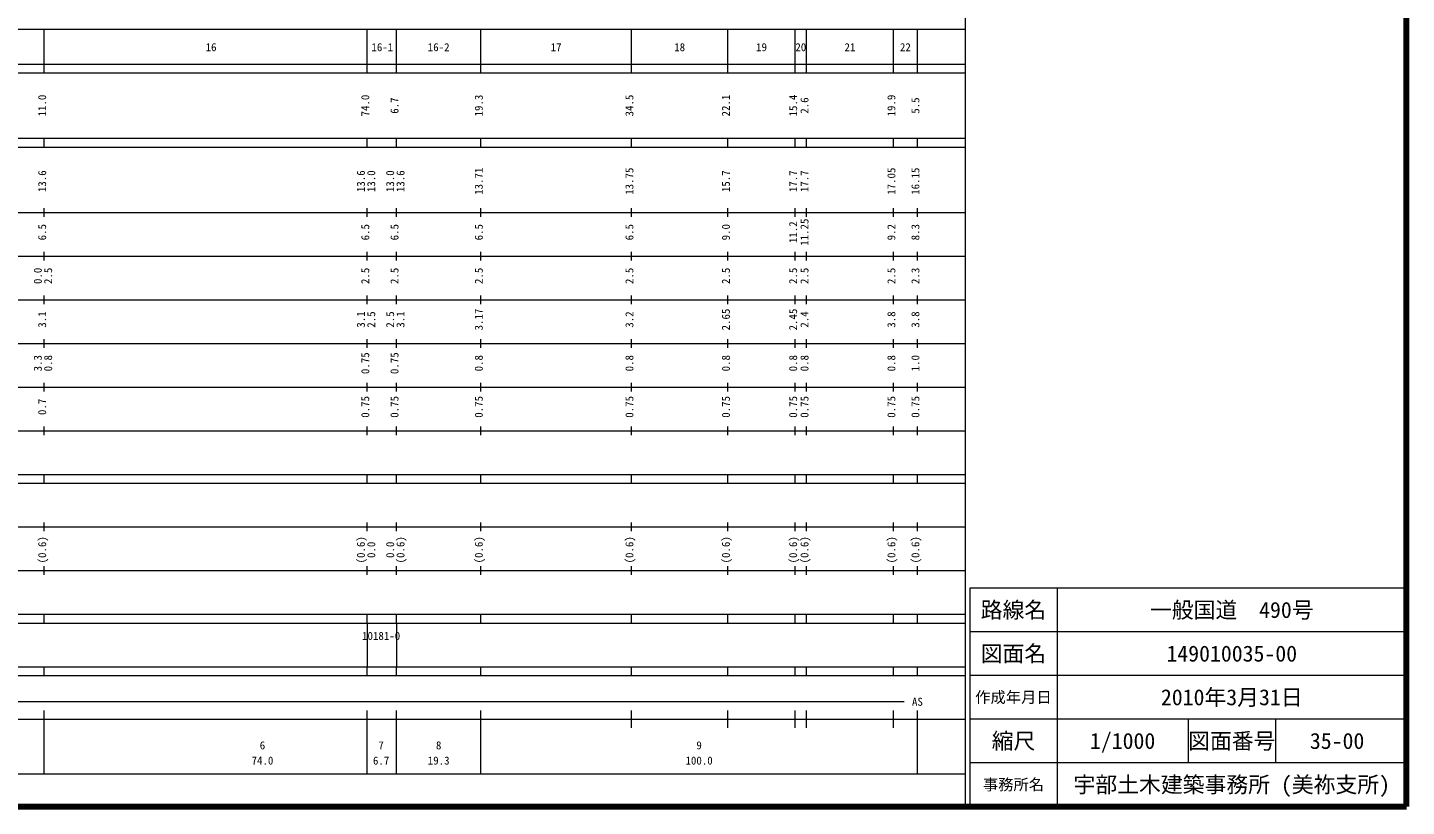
# Model space of a CAD drawing. Units: millimetres on the paper. Extents: x 40 to 680, y 20 to 380.
# Drawn here: x 364.2 to 680, y 20 to 198.4 of the extents above; entities that cross this region are included whole.
import ezdxf
from ezdxf.enums import TextEntityAlignment as Align

# ---------------------------------------------------------------- set-up
doc = ezdxf.new("R2010")
doc.units = ezdxf.units.MM
for name, color, linetype, lineweight in [('M-TTL', 2, 'Continuous', 140), ('M-TTL-BAND', 7, 'Continuous', 13), ('M-TTL-FRAM', 2, 'Continuous', 18), ('M-TTL-LINE', 7, 'Continuous', 18)]:
    doc.layers.add(name, color=color, linetype=linetype, lineweight=lineweight)
doc.layers.add('M-TTL-TXT', color=7, linetype='Continuous')
doc.styles.add('ＭＳ ゴシック', font='')
doc.styles.get('ＭＳ ゴシック').set_extended_font_data('MS Gothic')

msp = doc.modelspace()

# ---------------------------------------------------------------- linework, layer by layer
at = {"layer": 'M-TTL'}
for p, q in [((680, 20), (680, 380)), ((40, 20), (680, 20))]:
    msp.add_line(p, q, dxfattribs=at)
at = {"layer": 'M-TTL-BAND'}
for p, q in [((579, 20), (579, 370)), ((68, 198), (579, 198)), ((368, 188), (368, 198)), ((442, 188), (442, 198)), ((448.7, 188), (448.7, 198)), ((468, 188), (468, 198)), ((502.5, 188), (502.5, 198)), ((524.6, 188), (524.6, 198)), ((540, 188), (540, 198)), ((542.6, 188), (542.6, 198)), ((562.5, 188), (562.5, 198)), ((568, 188), (568, 198)), ((40, 190), (579, 190)), ((40, 188), (579, 188)), ((40, 173), (579, 173)), ((40, 171), (579, 171)), ((368, 171), (368, 173)), ((442, 171), (442, 173)), ((448.7, 171), (448.7, 173)), ((468, 171), (468, 173)), ((502.5, 171), (502.5, 173)), ((524.6, 171), (524.6, 173)), ((540, 171), (540, 173)), ((542.6, 171), (542.6, 173)), ((562.5, 171), (562.5, 173)), ((568, 171), (568, 173)), ((40, 156), (579, 156)), ((368, 155), (368, 157)), ((442, 155), (442, 157)), ((448.7, 155), (448.7, 157)), ((468, 155), (468, 157)), ((502.5, 155), (502.5, 157)), ((524.6, 155), (524.6, 157)), ((540, 155), (540, 157)), ((542.6, 155), (542.6, 157)), ((562.5, 155), (562.5, 157)), ((568, 155), (568, 157)), ((46, 146), (579, 146)), ((368, 145), (368, 147)), ((442, 145), (442, 147)), ((448.7, 145), (448.7, 147)), ((468, 145), (468, 147)), ((502.5, 145), (502.5, 147)), ((524.6, 145), (524.6, 147)), ((540, 145), (540, 147)), ((542.6, 145), (542.6, 147)), ((562.5, 145), (562.5, 147)), ((568, 145), (568, 147)), ((52, 136), (579, 136)), ((368, 135), (368, 137)), ((442, 135), (442, 137)), ((448.7, 135), (448.7, 137)), ((468, 135), (468, 137)), ((502.5, 135), (502.5, 137)), ((524.6, 135), (524.6, 137)), ((540, 135), (540, 137)), ((542.6, 135), (542.6, 137)), ((562.5, 135), (562.5, 137)), ((568, 135), (568, 137)), ((368, 125), (368, 127)), ((442, 125), (442, 127)), ((448.7, 125), (448.7, 127)), ((468, 125), (468, 127)), ((502.5, 125), (502.5, 127)), ((524.6, 125), (524.6, 127)), ((540, 125), (540, 127)), ((542.6, 125), (542.6, 127)), ((562.5, 125), (562.5, 127)), ((568, 125), (568, 127)), ((46, 126), (579, 126)), ((368, 115), (368, 117)), ((442, 115), (442, 117)), ((448.7, 115), (448.7, 117)), ((468, 115), (468, 117)), ((502.5, 115), (502.5, 117)), ((524.6, 115), (524.6, 117)), ((540, 115), (540, 117)), ((542.6, 115), (542.6, 117)), ((562.5, 115), (562.5, 117)), ((568, 115), (568, 117)), ((52, 116), (579, 116)), ((46, 106), (579, 106)), ((368, 105), (368, 107)), ((442, 105), (442, 107)), ((448.7, 105), (448.7, 107)), ((468, 105), (468, 107)), ((502.5, 105), (502.5, 107)), ((524.6, 105), (524.6, 107)), ((540, 105), (540, 107)), ((542.6, 105), (542.6, 107)), ((562.5, 105), (562.5, 107)), ((568, 105), (568, 107)), ((40, 96), (579, 96)), ((368, 94), (368, 96)), ((442, 94), (442, 96)), ((448.7, 94), (448.7, 96)), ((468, 94), (468, 96)), ((502.5, 94), (502.5, 96)), ((524.6, 94), (524.6, 96)), ((540, 94), (540, 96)), ((542.6, 94), (542.6, 96)), ((562.5, 94), (562.5, 96)), ((568, 94), (568, 96)), ((40, 94), (579, 94)), ((49, 84), (579, 84)), ((368, 83), (368, 85)), ((442, 83), (442, 85)), ((448.7, 83), (448.7, 85)), ((468, 83), (468, 85)), ((502.5, 83), (502.5, 85)), ((524.6, 83), (524.6, 85)), ((540, 83), (540, 85)), ((542.6, 83), (542.6, 85)), ((562.5, 83), (562.5, 85)), ((568, 83), (568, 85)), ((40, 74), (579, 74)), ((368, 73), (368, 75)), ((442, 73), (442, 75)), ((448.7, 73), (448.7, 75)), ((468, 73), (468, 75)), ((502.5, 73), (502.5, 75)), ((524.6, 73), (524.6, 75)), ((540, 73), (540, 75)), ((542.6, 73), (542.6, 75)), ((562.5, 73), (562.5, 75)), ((568, 73), (568, 75)), ((40, 64), (579, 64)), ((368, 62), (368, 64)), ((442, 62), (442, 64)), ((448.7, 62), (448.7, 64)), ((468, 62), (468, 64)), ((502.5, 62), (502.5, 64)), ((524.6, 62), (524.6, 64)), ((540, 62), (540, 64)), ((542.6, 62), (542.6, 64)), ((562.5, 62), (562.5, 64)), ((568, 62), (568, 64)), ((40, 62), (579, 62)), ((442, 62), (442, 52)), ((448.7, 62), (448.7, 52)), ((40, 52), (579, 52)), ((368, 50), (368, 52)), ((442, 50), (442, 52)), ((448.7, 50), (448.7, 52)), ((468, 50), (468, 52)), ((502.5, 50), (502.5, 52)), ((524.6, 50), (524.6, 52)), ((540, 50), (540, 52)), ((542.6, 50), (542.6, 52)), ((562.5, 50), (562.5, 52)), ((568, 50), (568, 52)), ((40, 50), (579, 50)), ((71, 44), (565, 44)), ((368, 27.5), (368, 42)), ((442, 27.5), (442, 42)), ((448.7, 27.5), (448.7, 42)), ((468, 27.5), (468, 42)), ((502.5, 38), (502.5, 42)), ((524.6, 38), (524.6, 42)), ((540, 38), (540, 42)), ((542.6, 38), (542.6, 42)), ((562.5, 38), (562.5, 42)), ((568, 27.5), (568, 42)), ((40, 40), (579, 40)), ((68, 27.5), (579, 27.5))]:
    msp.add_line(p, q, dxfattribs=at)
at = {"layer": 'M-TTL-FRAM'}
for p, q in [((680, 70), (580, 70)), ((580, 70), (580, 20))]:
    msp.add_line(p, q, dxfattribs=at)
at = {"layer": 'M-TTL-LINE'}
for p, q in [((600, 70), (600, 20)), ((680, 60), (580, 60)), ((680, 50), (580, 50)), ((680, 40), (580, 40)), ((630, 40), (630, 30)), ((650, 40), (650, 30)), ((680, 30), (580, 30))]:
    msp.add_line(p, q, dxfattribs=at)

# ---------------------------------------------------------------- texts
at = {"layer": 'M-TTL-BAND', "style": 'ＭＳ ゴシック'}
for s, p in [('16', (406.229, 192.405)), ('16-1', (445.451, 192.405)), ('16-2', (458.354, 192.405)), ('17', (485.25, 192.405)), ('18', (513.55, 192.405)), ('19', (532.3, 192.405)), ('20', (541.3, 192.405)), ('21', (552.55, 192.405)), ('22', (565.25, 192.405)), ('10181-0', (445.177, 57.582)), ('AS', (568, 42.5)), ('6', (418, 32.523)), ('7', (445.177, 32.523)), ('8', (458.354, 32.523)), ('9', (518, 32.523)), ('74.0', (418, 29.033)), ('6.7', (445.177, 29.033)), ('19.3', (458.354, 29.033)), ('100.0', (518, 29.033))]:
    msp.add_text(s, height=1.833, dxfattribs=at).set_placement(p, align=Align.BOTTOM_CENTER)
for s, p in [('11.0', (369, 180.5)), ('74.0', (443, 180.5)), ('6.7', (449.7, 180.5)), ('19.3', (469, 180.5)), ('34.5', (503.5, 180.5)), ('22.1', (525.6, 180.5)), ('15.4', (541, 180.5)), ('2.6', (543.6, 180.5)), ('19.9', (563.5, 180.5)), ('5.5', (569, 180.5)), ('13.6', (369, 163.174)), ('13.6', (442, 163.174)), ('13.0', (444.37, 163.174)), ('13.0', (448.7, 163.174)), ('13.6', (451.07, 163.174)), ('13.71', (469, 163.174)), ('13.75', (503.5, 163.174)), ('15.7', (525.6, 163.174)), ('17.7', (541, 163.174)), ('17.7', (543.6, 163.174)), ('17.05', (563.5, 163.174)), ('16.15', (569, 163.174)), ('6.5', (369, 151.5)), ('6.5', (443, 151.5)), ('6.5', (449.7, 151.5)), ('6.5', (469, 151.5)), ('6.5', (503.5, 151.5)), ('9.0', (525.6, 151.5)), ('11.2', (541, 151.5)), ('11.25', (543.6, 151.5)), ('9.2', (563.5, 151.5)), ('8.3', (569, 151.5)), ('0.0', (368, 141.5)), ('2.5', (370.37, 141.5)), ('2.5', (443, 141.5)), ('2.5', (449.7, 141.5)), ('2.5', (469, 141.5)), ('2.5', (503.5, 141.5)), ('2.5', (525.6, 141.5)), ('2.5', (541, 141.5)), ('2.5', (543.6, 141.5)), ('2.5', (563.5, 141.5)), ('2.3', (569, 141.5)), ('3.1', (369, 131.5)), ('3.1', (442, 131.5)), ('2.5', (444.37, 131.5)), ('2.5', (448.7, 131.5)), ('3.1', (451.07, 131.5)), ('3.17', (469, 131.5)), ('3.2', (503.5, 131.5)), ('2.65', (525.6, 131.5)), ('2.45', (541, 131.5)), ('2.4', (543.6, 131.5)), ('3.8', (563.5, 131.5)), ('3.8', (569, 131.5)), ('3.3', (368, 121.5)), ('0.8', (370.37, 121.5)), ('0.75', (443, 121.5)), ('0.75', (449.7, 121.5)), ('0.8', (469, 121.5)), ('0.8', (503.5, 121.5)), ('0.8', (525.6, 121.5)), ('0.8', (541, 121.5)), ('0.8', (543.6, 121.5)), ('0.8', (563.5, 121.5)), ('1.0', (569, 121.5)), ('0.75', (443, 111.5)), ('0.75', (449.7, 111.5)), ('0.75', (469, 111.5)), ('0.75', (503.5, 111.5)), ('0.75', (525.6, 111.5)), ('0.75', (541, 111.5)), ('0.75', (543.6, 111.5)), ('0.75', (563.5, 111.5)), ('0.75', (569, 111.5)), ('0.7', (369, 111.5)), ('(0.6)', (369, 78.764)), ('(0.6)', (442, 78.764)), ('0.0', (444.37, 78.764)), ('0.0', (448.7, 78.764)), ('(0.6)', (451.07, 78.764)), ('(0.6)', (469, 78.764)), ('(0.6)', (503.5, 78.764)), ('(0.6)', (525.6, 78.764)), ('(0.6)', (541, 78.764)), ('(0.6)', (543.6, 78.764)), ('(0.6)', (563.5, 78.764)), ('(0.6)', (569, 78.764))]:
    msp.add_text(s, height=1.833, rotation=90, dxfattribs=at).set_placement(p, align=Align.BOTTOM_CENTER)
at = {"layer": 'M-TTL-TXT', "style": 'ＭＳ ゴシック'}
for s, height, p in [('路線名', 3.666, (590, 65)), ('路線名', 3.666, (590, 65)), ('一般国道\u3000490号', 3.666, (640, 65)), ('図面名', 3.666, (590, 55)), ('図面名', 3.666, (590, 55)), ('149010035-00', 3.666, (640, 55)), ('2010年3月31日', 3.666, (640, 45)), ('作成年月日', 2.566, (590, 45)), ('作成年月日', 2.566, (590, 45)), ('縮尺', 3.666, (590, 35)), ('縮尺', 3.666, (590, 35)), ('1/1000', 3.666, (615, 35)), ('図面番号', 3.666, (640, 35)), ('図面番号', 3.666, (640, 35)), ('35-00', 3.666, (664.125, 35)), ('事務所名', 2.566, (590, 25)), ('事務所名', 2.566, (590, 25)), ('宇部土木建築事務所 (美祢支所)', 3.666, (640, 25))]:
    msp.add_text(s, height=height, dxfattribs=at).set_placement(p, align=Align.MIDDLE_CENTER)

doc.saveas('drawing.dxf')
